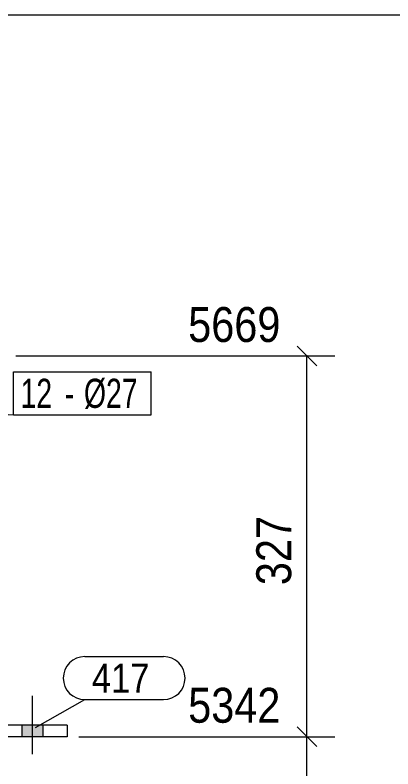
# Model space of a CAD drawing. Header units: millimetres. Extents: x 2 to 579, y 1 to 405.
# Drawn here: x 127.4 to 159.8, y 340.2 to 405 of the extents above; entities that cross this region are included whole.
import ezdxf

# ---------------------------------------------------------------- set-up
doc = ezdxf.new("R2010")
doc.units = ezdxf.units.MM
for name, pattern in [('XKITLINE00', [0]), ('XKITLINE01', [4, 1, -1, 1, -1]), ('XKITLINE02', [4, 2, -2])]:
    doc.linetypes.add(name, pattern=pattern)
for name, color, linetype, lineweight in [('Bolt', 3, 'Continuous', 0), ('BoltMark', 7, 'Continuous', 0), ('Dimensions', 7, 'Continuous', 0), ('DrawingSheet', 5, 'Continuous', 0), ('Part', 2, 'Continuous', 0), ('PartMark', 7, 'Continuous', 0)]:
    doc.layers.add(name, color=color, linetype=linetype, lineweight=lineweight)
doc.styles.add('ARIAL', font='ARIAL.TTF')
doc.styles.add('ARIAL_NARROW', font='ARIALN.TTF')

# ---------------------------------------------------------------- blocks, each defined once
blk = doc.blocks.new('*A17')
at = {"layer": 'Bolt'}
blk.add_hatch(color=3, dxfattribs=at).paths.add_polyline_path([(129.75, 343.996), (129.75, 342.996), (127.95, 342.996), (127.95, 343.996)], flags=17)
blk.add_hatch(color=3, dxfattribs=at).paths.add_polyline_path([(129.75, 343.996), (129.75, 342.996), (127.95, 342.996), (127.95, 343.996)], flags=17)
at = {"layer": 'Bolt', "color": 3, "linetype": 'XKITLINE02', "lineweight": 0}
for p, q in [((122.85, 346.496), (122.85, 341.496)), ((122.85, 346.496), (122.85, 341.496)), ((121.95, 343.996), (121.95, 342.996)), ((121.95, 343.996), (121.95, 342.996)), ((123.75, 343.996), (123.75, 342.996)), ((123.75, 343.996), (123.75, 342.996))]:
    blk.add_line(p, q, dxfattribs=at)
at = {"layer": 'Bolt', "color": 3, "linetype": 'XKITLINE00', "lineweight": 0}
for p, q in [((128.85, 346.496), (128.85, 341.496)), ((128.85, 346.496), (128.85, 341.496)), ((127.95, 343.996), (127.95, 342.996)), ((127.95, 343.996), (127.95, 342.996)), ((129.75, 343.996), (129.75, 342.996)), ((129.75, 343.996), (129.75, 342.996))]:
    blk.add_line(p, q, dxfattribs=at)
blk = doc.blocks.new('*A23')
at = {"layer": 'Part', "color": 7, "linetype": 'XKITLINE01', "lineweight": 0}
for p, q in [((116.85, 343.996), (116.85, 342.996)), ((126.45, 343.996), (116.85, 343.996)), ((118.35, 343.996), (118.35, 342.996)), ((126.45, 342.996), (116.85, 342.996))]:
    blk.add_line(p, q, dxfattribs=at)
at = {"layer": 'Part', "color": 2, "linetype": 'XKITLINE00', "lineweight": 0}
for p, q in [((131.85, 343.996), (126.45, 343.996)), ((131.85, 343.996), (131.85, 342.996)), ((131.85, 342.996), (126.45, 342.996))]:
    blk.add_line(p, q, dxfattribs=at)
blk = doc.blocks.new('*A27')
at = {"layer": 'DrawingSheet', "color": 5, "linetype": 'XKITLINE00', "lineweight": 0}
blk.add_line((579, 405), (5, 405), dxfattribs=at)
blk = doc.blocks.new('*A69')
at = {"layer": 'Dimensions', "color": 7, "linetype": 'XKITLINE00', "lineweight": 0}
for p, q in [((151.601, 343.845), (153.299, 342.148)), ((132.85, 342.996), (154.85, 342.996)), ((152.45, 85.55), (152.45, 342.996))]:
    blk.add_line(p, q, dxfattribs=at)
at = {"layer": 'Dimensions', "color": 3}
blk.add_point((152.45, 342.996), dxfattribs=at)
at = {"layer": 'Dimensions', "color": 3, "style": 'ARIAL', "width": 0.85}
blk.add_text('5342', height=3, dxfattribs=at).set_placement((142.25, 344.196))
blk = doc.blocks.new('*A70')
at = {"layer": 'Dimensions', "color": 7, "linetype": 'XKITLINE00', "lineweight": 0}
for p, q in [((151.601, 376.56), (153.299, 374.863)), ((127.45, 375.711), (154.85, 375.711)), ((152.45, 342.996), (152.45, 375.711)), ((151.601, 343.845), (153.299, 342.148)), ((132.85, 342.996), (154.85, 342.996))]:
    blk.add_line(p, q, dxfattribs=at)
at = {"layer": 'Dimensions', "color": 3}
for p in [(152.45, 375.711), (152.45, 342.996)]:
    blk.add_point(p, dxfattribs=at)
at = {"layer": 'Dimensions', "color": 3, "style": 'ARIAL', "width": 0.85}
blk.add_text('5669', height=3, dxfattribs=at).set_placement((142.25, 376.911))
blk.add_text('327', height=3, rotation=90.00021, dxfattribs=at).set_placement((151.1, 356.016))
blk = doc.blocks.new('*A80')
at = {"layer": 'BoltMark', "color": 7, "linetype": 'XKITLINE00', "lineweight": 0}
for p, q in [((127.246, 374.352), (139.062, 374.352)), ((127.246, 370.652), (127.246, 374.352)), ((139.062, 370.652), (139.062, 374.352)), ((121.45, 370.949), (127.246, 370.652)), ((127.246, 370.652), (139.062, 370.652))]:
    blk.add_line(p, q, dxfattribs=at)
at = {"layer": 'BoltMark', "color": 3, "style": 'ARIAL_NARROW', "width": 0.85}
for s, p in [('12', (127.846, 371.252)), ('Ø27', (133.295, 371.252)), ('-', (131.636, 371.252))]:
    blk.add_text(s, height=2.5, dxfattribs=at).set_placement(p)
blk = doc.blocks.new('*A82')
at = {"layer": 'PartMark', "color": 7, "linetype": 'XKITLINE00', "lineweight": 0}
for p, q in [((133.368, 349.878), (140.131, 349.878)), ((129.125, 343.785), (133.368, 346.178)), ((133.368, 346.178), (140.131, 346.178))]:
    blk.add_line(p, q, dxfattribs=at)
for centre, start, end in [((133.368, 348.028), 90, 270), ((140.131, 348.028), 270, 90)]:
    blk.add_arc(centre, 1.85, start, end, dxfattribs=at)
at = {"layer": 'PartMark', "color": 3, "style": 'ARIAL', "width": 0.85}
blk.add_text('417', height=2.5, dxfattribs=at).set_placement((133.968, 346.778))

msp = doc.modelspace()

# ---------------------------------------------------------------- block references
at = {"lineweight": 0}
for name in ['*A27', '*A70', '*A80', '*A82', '*A69', '*A17', '*A23']:
    msp.add_blockref(name, (0, 0), dxfattribs=at)

doc.saveas('drawing.dxf')
